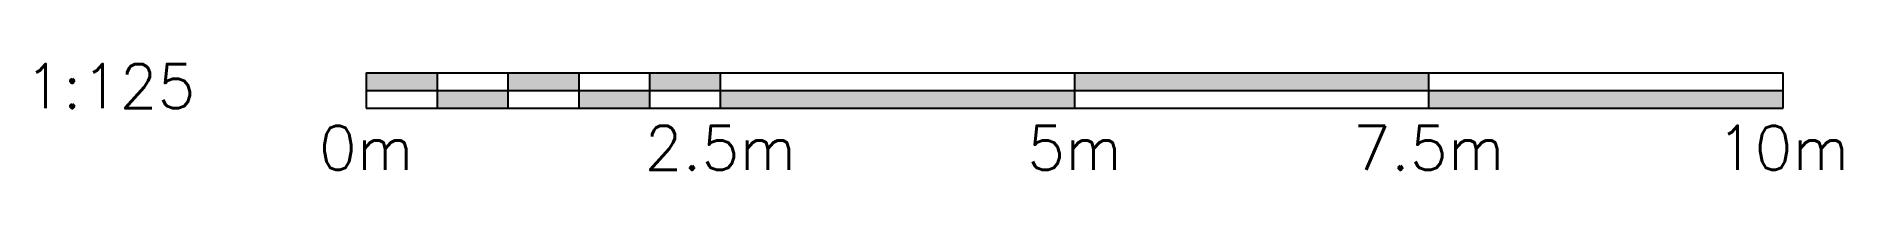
# Model space of a CAD drawing. Extents: x -2330 to 10415, y -438 to 312.
import ezdxf
from ezdxf.enums import TextEntityAlignment as Align

# ---------------------------------------------------------------- set-up
doc = ezdxf.new("R2010")
doc.units = 0
doc.header["$LTSCALE"] = 10
doc.styles.add('HEL25', font='romans.shx', dxfattribs={"height": 2.5})

msp = doc.modelspace()

# ---------------------------------------------------------------- linework, layer by layer
for p, q in [((0, 250), (10000, 250)), ((0, 250), (0, 125)), ((500, 250), (500, 125)), ((1000, 250), (1000, 125)), ((1500, 250), (1500, 125)), ((2000, 250), (2000, 125)), ((2500, 125), (2500, 250)), ((5000, 125), (5000, 250)), ((7500, 125), (7500, 250)), ((10000, 125), (10000, 250)), ((0, 125), (10000, 125)), ((0, 125), (0, 0)), ((0, 0), (10000, 0)), ((500, 125), (500, 0)), ((1000, 125), (1000, 0)), ((1500, 125), (1500, 0)), ((2000, 125), (2000, 0)), ((2500, 0), (2500, 125)), ((5000, 0), (5000, 125)), ((7500, 0), (7500, 125)), ((10000, 0), (10000, 125))]:
    msp.add_line(p, q)
for points in [[(0, 250), (500, 250), (0, 125), (500, 125)], [(1000, 250), (1500, 250), (1000, 125), (1500, 125)], [(2000, 250), (2500, 250), (2000, 125), (2500, 125)], [(5000, 250), (7500, 250), (5000, 125), (7500, 125)], [(500, 125), (1000, 125), (500, 0), (1000, 0)], [(1500, 125), (2000, 125), (1500, 0), (2000, 0)], [(2500, 125), (5000, 125), (2500, 0), (5000, 0)], [(7500, 125), (10000, 125), (7500, 0), (10000, 0)]]:
    msp.add_solid(points)

# ---------------------------------------------------------------- texts
at = {"style": 'HEL25'}
msp.add_text('1:125', height=312.5, rotation=360, dxfattribs=at).set_placement((-1808, 312), align=Align.TOP_CENTER)
for s, p in [('0m', (0, -125)), ('2.5m', (2500, -125)), ('5m', (5000, -125)), ('7.5m', (7500, -125)), ('10m', (10000, -125))]:
    msp.add_text(s, height=312.5, dxfattribs=at).set_placement(p, align=Align.TOP_CENTER)

doc.saveas('drawing.dxf')
